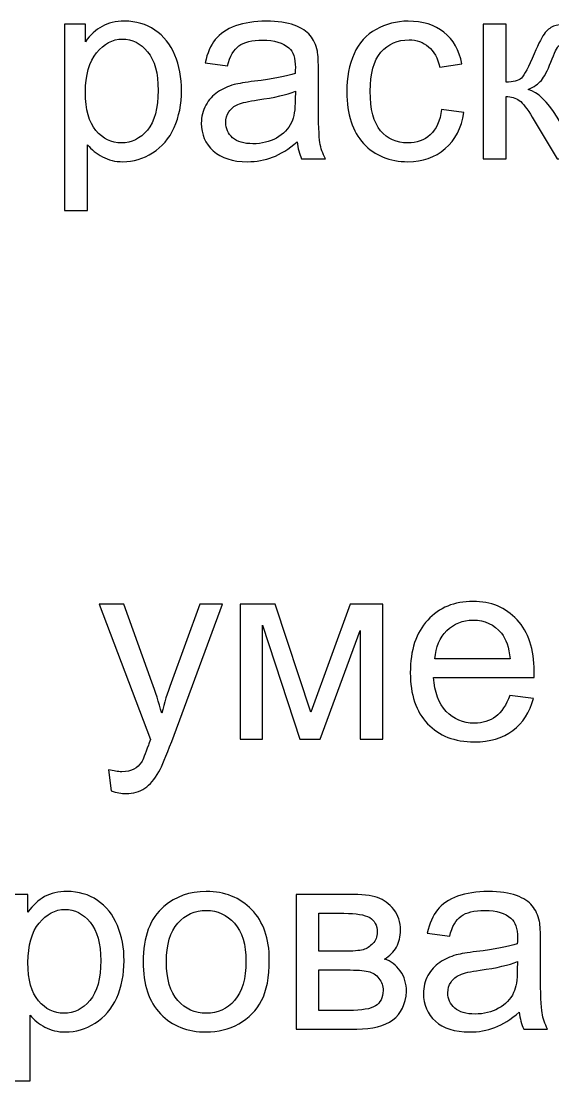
# Model space of a CAD drawing. Header units: centimetres. Extents: x 259 to 610, y 357 to 1252.
# Drawn here: x 307.33 to 314.55, y 1016.79 to 1031.18 of the extents above; entities that cross this region are included whole.
import ezdxf

# ---------------------------------------------------------------- set-up
doc = ezdxf.new("R2010")
doc.units = ezdxf.units.CM
doc.header["$MEASUREMENT"] = 0
doc.layers.add('layer 1', color=7, linetype='Continuous')

msp = doc.modelspace()

# ---------------------------------------------------------------- linework, layer by layer
at = {"layer": 'layer 1', "color": 250}
for points, knots in [([(307.91803, 1028.60912), (307.91803, 1028.60912), (307.91803, 1031.14206), (307.91803, 1031.14206), (307.91803, 1031.14206), (307.91803, 1031.14206), (308.20025, 1031.14206), (308.20025, 1031.14206), (308.20025, 1031.14206), (308.20025, 1031.14206), (308.20025, 1030.90159), (308.20025, 1030.90159), (308.20025, 1030.90159), (308.26669, 1030.99448), (308.34195, 1031.06445), (308.42603, 1031.1109), (308.42603, 1031.1109), (308.50952, 1031.15735), (308.61124, 1031.18087), (308.7306, 1031.18087), (308.7306, 1031.18087), (308.88699, 1031.18087), (309.02458, 1031.14089), (309.14393, 1031.06034), (309.14393, 1031.06034), (309.26329, 1030.98037), (309.35325, 1030.8669), (309.4144, 1030.72108), (309.4144, 1030.72108), (309.47496, 1030.57468), (309.50553, 1030.41475), (309.50553, 1030.24013), (309.50553, 1030.24013), (309.50553, 1030.05375), (309.47202, 1029.88559), (309.40499, 1029.73566), (309.40499, 1029.73566), (309.33796, 1029.58632), (309.24036, 1029.47166), (309.11218, 1029.3917), (309.11218, 1029.3917), (308.9846, 1029.31233), (308.84995, 1029.27234), (308.70884, 1029.27234), (308.70884, 1029.27234), (308.60536, 1029.27234), (308.51246, 1029.2941), (308.43074, 1029.33761), (308.43074, 1029.33761), (308.34842, 1029.38112), (308.28139, 1029.4358), (308.22848, 1029.50224), (308.22848, 1029.50224), (308.22848, 1029.50224), (308.22848, 1028.60912), (308.22848, 1028.60912), (308.22848, 1028.60912), (308.22848, 1028.60912), (307.91803, 1028.60912), (307.91803, 1028.60912)], [0, 0, 0, 0, 0.0625, 0.0625, 0.0625, 0.0625, 0.125, 0.125, 0.125, 0.125, 0.1875, 0.1875, 0.1875, 0.1875, 0.25, 0.25, 0.25, 0.25, 0.3125, 0.3125, 0.3125, 0.3125, 0.375, 0.375, 0.375, 0.375, 0.4375, 0.4375, 0.4375, 0.4375, 0.5, 0.5, 0.5, 0.5, 0.5625, 0.5625, 0.5625, 0.5625, 0.625, 0.625, 0.625, 0.625, 0.6875, 0.6875, 0.6875, 0.6875, 0.75, 0.75, 0.75, 0.75, 0.8125, 0.8125, 0.8125, 0.8125, 0.875, 0.875, 0.875, 0.875, 1, 1, 1, 1]), ([(311.07598, 1029.54046), (310.96074, 1029.44227), (310.84961, 1029.37347), (310.74319, 1029.3329), (310.74319, 1029.3329), (310.63677, 1029.29234), (310.5227, 1029.27234), (310.40041, 1029.27234), (310.40041, 1029.27234), (310.19933, 1029.27234), (310.04469, 1029.32115), (309.93651, 1029.41933), (309.93651, 1029.41933), (309.82832, 1029.51694), (309.77423, 1029.64217), (309.77423, 1029.79445), (309.77423, 1029.79445), (309.77423, 1029.88382), (309.79481, 1029.96555), (309.83538, 1030.03963), (309.83538, 1030.03963), (309.87654, 1030.11372), (309.93004, 1030.17251), (309.99589, 1030.2172), (309.99589, 1030.2172), (310.06233, 1030.26188), (310.13641, 1030.29599), (310.21932, 1030.31892), (310.21932, 1030.31892), (310.28046, 1030.33479), (310.37277, 1030.35008), (310.49566, 1030.36537), (310.49566, 1030.36537), (310.74613, 1030.39476), (310.93134, 1030.43063), (311.04952, 1030.47179), (311.04952, 1030.47179), (311.05069, 1030.51412), (311.05128, 1030.54117), (311.05128, 1030.55234), (311.05128, 1030.55234), (311.05128, 1030.67816), (311.02188, 1030.76694), (310.96309, 1030.81868), (310.96309, 1030.81868), (310.88371, 1030.88865), (310.76553, 1030.92334), (310.60914, 1030.92334), (310.60914, 1030.92334), (310.46273, 1030.92334), (310.35455, 1030.89747), (310.28517, 1030.84632), (310.28517, 1030.84632), (310.2152, 1030.79517), (310.16405, 1030.70462), (310.13053, 1030.57409), (310.13053, 1030.57409), (310.13053, 1030.57409), (309.82715, 1030.61642), (309.82715, 1030.61642), (309.82715, 1030.61642), (309.85478, 1030.74636), (309.90005, 1030.85161), (309.96355, 1030.93157), (309.96355, 1030.93157), (310.02705, 1031.01154), (310.11878, 1031.07268), (310.23872, 1031.11619), (310.23872, 1031.11619), (310.35808, 1031.15911), (310.49742, 1031.18087), (310.655, 1031.18087), (310.655, 1031.18087), (310.81139, 1031.18087), (310.93898, 1031.16264), (311.03717, 1031.1256), (311.03717, 1031.1256), (311.13477, 1031.08856), (311.20709, 1031.0427), (311.25295, 1030.98684), (311.25295, 1030.98684), (311.29881, 1030.93098), (311.33115, 1030.86043), (311.34997, 1030.77517), (311.34997, 1030.77517), (311.35996, 1030.72226), (311.36525, 1030.62701), (311.36525, 1030.49001), (311.36525, 1030.49001), (311.36525, 1030.49001), (311.36525, 1030.07844), (311.36525, 1030.07844), (311.36525, 1030.07844), (311.36525, 1029.79093), (311.37172, 1029.60925), (311.38466, 1029.53222), (311.38466, 1029.53222), (311.397, 1029.4552), (311.42287, 1029.38171), (311.4605, 1029.31115), (311.4605, 1029.31115), (311.4605, 1029.31115), (311.13595, 1029.31115), (311.13595, 1029.31115), (311.13595, 1029.31115), (311.10479, 1029.37641), (311.0848, 1029.45285), (311.07598, 1029.54046)], [0, 0, 0, 0, 0.03571429, 0.03571429, 0.03571429, 0.03571429, 0.07142857, 0.07142857, 0.07142857, 0.07142857, 0.10714286, 0.10714286, 0.10714286, 0.10714286, 0.14285714, 0.14285714, 0.14285714, 0.14285714, 0.17857143, 0.17857143, 0.17857143, 0.17857143, 0.21428571, 0.21428571, 0.21428571, 0.21428571, 0.25, 0.25, 0.25, 0.25, 0.28571429, 0.28571429, 0.28571429, 0.28571429, 0.32142857, 0.32142857, 0.32142857, 0.32142857, 0.35714286, 0.35714286, 0.35714286, 0.35714286, 0.39285714, 0.39285714, 0.39285714, 0.39285714, 0.42857143, 0.42857143, 0.42857143, 0.42857143, 0.46428571, 0.46428571, 0.46428571, 0.46428571, 0.5, 0.5, 0.5, 0.5, 0.53571429, 0.53571429, 0.53571429, 0.53571429, 0.57142857, 0.57142857, 0.57142857, 0.57142857, 0.60714286, 0.60714286, 0.60714286, 0.60714286, 0.64285714, 0.64285714, 0.64285714, 0.64285714, 0.67857143, 0.67857143, 0.67857143, 0.67857143, 0.71428571, 0.71428571, 0.71428571, 0.71428571, 0.75, 0.75, 0.75, 0.75, 0.78571429, 0.78571429, 0.78571429, 0.78571429, 0.82142857, 0.82142857, 0.82142857, 0.82142857, 0.85714286, 0.85714286, 0.85714286, 0.85714286, 0.89285714, 0.89285714, 0.89285714, 0.89285714, 0.92857143, 0.92857143, 0.92857143, 0.92857143, 1, 1, 1, 1]), ([(313.03801, 1029.98143), (313.03801, 1029.98143), (313.3414, 1029.93909), (313.3414, 1029.93909), (313.3414, 1029.93909), (313.30788, 1029.73037), (313.22321, 1029.5675), (313.08622, 1029.44932), (313.08622, 1029.44932), (312.94922, 1029.33114), (312.78048, 1029.27234), (312.58116, 1029.27234), (312.58116, 1029.27234), (312.33128, 1029.27234), (312.13019, 1029.35407), (311.9785, 1029.51752), (311.9785, 1029.51752), (311.82622, 1029.68098), (311.75037, 1029.91499), (311.75037, 1030.21955), (311.75037, 1030.21955), (311.75037, 1030.41711), (311.7833, 1030.58938), (311.84856, 1030.73754), (311.84856, 1030.73754), (311.91382, 1030.88512), (312.01319, 1030.99625), (312.14724, 1031.06974), (312.14724, 1031.06974), (312.28071, 1031.14383), (312.42594, 1031.18087), (312.58351, 1031.18087), (312.58351, 1031.18087), (312.78166, 1031.18087), (312.94452, 1031.13089), (313.07034, 1031.03035), (313.07034, 1031.03035), (313.19676, 1030.92981), (313.2779, 1030.78693), (313.31317, 1030.60231), (313.31317, 1030.60231), (313.31317, 1030.60231), (313.01331, 1030.55645), (313.01331, 1030.55645), (313.01331, 1030.55645), (312.9845, 1030.67934), (312.93394, 1030.77165), (312.86044, 1030.83397), (312.86044, 1030.83397), (312.78754, 1030.89571), (312.69934, 1030.92687), (312.59586, 1030.92687), (312.59586, 1030.92687), (312.43946, 1030.92687), (312.31246, 1030.87101), (312.21427, 1030.7593), (312.21427, 1030.7593), (312.11667, 1030.647), (312.06787, 1030.47061), (312.06787, 1030.22837), (312.06787, 1030.22837), (312.06787, 1029.9826), (312.11491, 1029.80445), (312.20898, 1029.69333), (312.20898, 1029.69333), (312.30364, 1029.5822), (312.42653, 1029.52634), (312.57763, 1029.52634), (312.57763, 1029.52634), (312.69993, 1029.52634), (312.80165, 1029.56339), (312.88278, 1029.63806), (312.88278, 1029.63806), (312.96451, 1029.71214), (313.01625, 1029.82679), (313.03801, 1029.98143)], [0, 0, 0, 0, 0.05, 0.05, 0.05, 0.05, 0.1, 0.1, 0.1, 0.1, 0.15, 0.15, 0.15, 0.15, 0.2, 0.2, 0.2, 0.2, 0.25, 0.25, 0.25, 0.25, 0.3, 0.3, 0.3, 0.3, 0.35, 0.35, 0.35, 0.35, 0.4, 0.4, 0.4, 0.4, 0.45, 0.45, 0.45, 0.45, 0.5, 0.5, 0.5, 0.5, 0.55, 0.55, 0.55, 0.55, 0.6, 0.6, 0.6, 0.6, 0.65, 0.65, 0.65, 0.65, 0.7, 0.7, 0.7, 0.7, 0.75, 0.75, 0.75, 0.75, 0.8, 0.8, 0.8, 0.8, 0.85, 0.85, 0.85, 0.85, 0.9, 0.9, 0.9, 0.9, 1, 1, 1, 1]), ([(313.60245, 1031.14206), (313.60245, 1031.14206), (313.91289, 1031.14206), (313.91289, 1031.14206), (313.91289, 1031.14206), (313.91289, 1031.14206), (313.91289, 1030.35184), (313.91289, 1030.35184), (313.91289, 1030.35184), (314.01167, 1030.35184), (314.08105, 1030.37066), (314.12103, 1030.40887), (314.12103, 1030.40887), (314.16042, 1030.4465), (314.21863, 1030.55645), (314.29624, 1030.73931), (314.29624, 1030.73931), (314.35739, 1030.88395), (314.40678, 1030.9792), (314.44441, 1031.02506), (314.44441, 1031.02506), (314.48262, 1031.07092), (314.52613, 1031.10208), (314.57552, 1031.11796), (314.57552, 1031.11796), (314.6255, 1031.13383), (314.70487, 1031.14206), (314.81365, 1031.14206), (314.81365, 1031.14206), (314.81365, 1031.14206), (314.87597, 1031.14206), (314.87597, 1031.14206), (314.87597, 1031.14206), (314.87597, 1031.14206), (314.87597, 1030.8863), (314.87597, 1030.8863), (314.87597, 1030.8863), (314.87597, 1030.8863), (314.78954, 1030.88806), (314.78954, 1030.88806), (314.78954, 1030.88806), (314.70781, 1030.88806), (314.65548, 1030.87572), (314.63255, 1030.85161), (314.63255, 1030.85161), (314.60845, 1030.82633), (314.57141, 1030.75107), (314.52202, 1030.62583), (314.52202, 1030.62583), (314.47498, 1030.50589), (314.43206, 1030.42299), (314.39267, 1030.37712), (314.39267, 1030.37712), (314.35386, 1030.33126), (314.2933, 1030.28952), (314.21157, 1030.2513), (314.21157, 1030.2513), (314.34504, 1030.21544), (314.47674, 1030.09138), (314.6061, 1029.87853), (314.6061, 1029.87853), (314.6061, 1029.87853), (314.94653, 1029.31115), (314.94653, 1029.31115), (314.94653, 1029.31115), (314.94653, 1029.31115), (314.60551, 1029.31115), (314.60551, 1029.31115), (314.60551, 1029.31115), (314.60551, 1029.31115), (314.26978, 1029.87677), (314.26978, 1029.87677), (314.26978, 1029.87677), (314.20217, 1029.99142), (314.14337, 1030.06668), (314.09339, 1030.10313), (314.09339, 1030.10313), (314.04283, 1030.13959), (313.98286, 1030.15781), (313.91289, 1030.15781), (313.91289, 1030.15781), (313.91289, 1030.15781), (313.91289, 1029.31115), (313.91289, 1029.31115), (313.91289, 1029.31115), (313.91289, 1029.31115), (313.60245, 1029.31115), (313.60245, 1029.31115), (313.60245, 1029.31115), (313.60245, 1029.31115), (313.60245, 1031.14206), (313.60245, 1031.14206)], [0, 0, 0, 0, 0.04166667, 0.04166667, 0.04166667, 0.04166667, 0.08333333, 0.08333333, 0.08333333, 0.08333333, 0.125, 0.125, 0.125, 0.125, 0.16666667, 0.16666667, 0.16666667, 0.16666667, 0.20833333, 0.20833333, 0.20833333, 0.20833333, 0.25, 0.25, 0.25, 0.25, 0.29166667, 0.29166667, 0.29166667, 0.29166667, 0.33333333, 0.33333333, 0.33333333, 0.33333333, 0.375, 0.375, 0.375, 0.375, 0.41666667, 0.41666667, 0.41666667, 0.41666667, 0.45833333, 0.45833333, 0.45833333, 0.45833333, 0.5, 0.5, 0.5, 0.5, 0.54166667, 0.54166667, 0.54166667, 0.54166667, 0.58333333, 0.58333333, 0.58333333, 0.58333333, 0.625, 0.625, 0.625, 0.625, 0.66666667, 0.66666667, 0.66666667, 0.66666667, 0.70833333, 0.70833333, 0.70833333, 0.70833333, 0.75, 0.75, 0.75, 0.75, 0.79166667, 0.79166667, 0.79166667, 0.79166667, 0.83333333, 0.83333333, 0.83333333, 0.83333333, 0.875, 0.875, 0.875, 0.875, 0.91666667, 0.91666667, 0.91666667, 0.91666667, 1, 1, 1, 1]), ([(308.20025, 1030.21544), (308.20025, 1029.98084), (308.24788, 1029.80739), (308.34254, 1029.69509), (308.34254, 1029.69509), (308.43779, 1029.58279), (308.55303, 1029.52634), (308.68826, 1029.52634), (308.68826, 1029.52634), (308.82585, 1029.52634), (308.94344, 1029.58455), (309.04104, 1029.70097), (309.04104, 1029.70097), (309.13923, 1029.81738), (309.18803, 1029.9973), (309.18803, 1030.24131), (309.18803, 1030.24131), (309.18803, 1030.47414), (309.14041, 1030.64817), (309.04457, 1030.764), (309.04457, 1030.764), (308.94873, 1030.87983), (308.83467, 1030.93745), (308.70179, 1030.93745), (308.70179, 1030.93745), (308.57008, 1030.93745), (308.45367, 1030.87572), (308.35254, 1030.75283), (308.35254, 1030.75283), (308.25082, 1030.62936), (308.20025, 1030.45062), (308.20025, 1030.21544)], [0, 0, 0, 0, 0.11111111, 0.11111111, 0.11111111, 0.11111111, 0.22222222, 0.22222222, 0.22222222, 0.22222222, 0.33333333, 0.33333333, 0.33333333, 0.33333333, 0.44444444, 0.44444444, 0.44444444, 0.44444444, 0.55555556, 0.55555556, 0.55555556, 0.55555556, 0.66666667, 0.66666667, 0.66666667, 0.66666667, 0.77777778, 0.77777778, 0.77777778, 0.77777778, 1, 1, 1, 1]), ([(311.05128, 1030.22837), (310.93839, 1030.18251), (310.76906, 1030.1437), (310.54328, 1030.11195), (310.54328, 1030.11195), (310.41511, 1030.09373), (310.32456, 1030.07315), (310.27165, 1030.05022), (310.27165, 1030.05022), (310.21873, 1030.02729), (310.17816, 1029.99377), (310.14935, 1029.95026), (310.14935, 1029.95026), (310.12054, 1029.90617), (310.10584, 1029.85737), (310.10584, 1029.80327), (310.10584, 1029.80327), (310.10584, 1029.72155), (310.137, 1029.65276), (310.19991, 1029.59808), (310.19991, 1029.59808), (310.26283, 1029.54339), (310.35455, 1029.51576), (310.47508, 1029.51576), (310.47508, 1029.51576), (310.59444, 1029.51576), (310.70086, 1029.54163), (310.79434, 1029.59396), (310.79434, 1029.59396), (310.88724, 1029.6457), (310.95603, 1029.71684), (310.99954, 1029.8068), (310.99954, 1029.8068), (311.03306, 1029.87677), (311.04952, 1029.97966), (311.04952, 1030.11548), (311.04952, 1030.11548), (311.04952, 1030.11548), (311.05128, 1030.22837), (311.05128, 1030.22837)], [0, 0, 0, 0, 0.09090909, 0.09090909, 0.09090909, 0.09090909, 0.18181818, 0.18181818, 0.18181818, 0.18181818, 0.27272727, 0.27272727, 0.27272727, 0.27272727, 0.36363636, 0.36363636, 0.36363636, 0.36363636, 0.45454545, 0.45454545, 0.45454545, 0.45454545, 0.54545455, 0.54545455, 0.54545455, 0.54545455, 0.63636364, 0.63636364, 0.63636364, 0.63636364, 0.72727273, 0.72727273, 0.72727273, 0.72727273, 0.81818182, 0.81818182, 0.81818182, 0.81818182, 1, 1, 1, 1]), ([(308.55067, 1020.72514), (308.55067, 1020.72514), (308.51539, 1021.01207), (308.51539, 1021.01207), (308.51539, 1021.01207), (308.5836, 1020.99384), (308.64239, 1020.98443), (308.69296, 1020.98443), (308.69296, 1020.98443), (308.76234, 1020.98443), (308.81761, 1020.99619), (308.85876, 1021.01912), (308.85876, 1021.01912), (308.90051, 1021.04205), (308.93461, 1021.07439), (308.96107, 1021.11555), (308.96107, 1021.11555), (308.98047, 1021.14671), (309.01222, 1021.22373), (309.05573, 1021.3472), (309.05573, 1021.3472), (309.06161, 1021.36425), (309.07043, 1021.38954), (309.08337, 1021.42305), (309.08337, 1021.42305), (309.08337, 1021.42305), (308.38839, 1023.25984), (308.38839, 1023.25984), (308.38839, 1023.25984), (308.38839, 1023.25984), (308.72, 1023.25984), (308.72, 1023.25984), (308.72, 1023.25984), (308.72, 1023.25984), (309.10218, 1022.20269), (309.10218, 1022.20269), (309.10218, 1022.20269), (309.15216, 1022.06922), (309.19625, 1021.92811), (309.23565, 1021.77994), (309.23565, 1021.77994), (309.27151, 1021.91929), (309.31385, 1022.05687), (309.36323, 1022.1921), (309.36323, 1022.1921), (309.36323, 1022.1921), (309.75364, 1023.25984), (309.75364, 1023.25984), (309.75364, 1023.25984), (309.75364, 1023.25984), (310.0635, 1023.25984), (310.0635, 1023.25984), (310.0635, 1023.25984), (310.0635, 1023.25984), (309.37147, 1021.39718), (309.37147, 1021.39718), (309.37147, 1021.39718), (309.2968, 1021.19669), (309.23859, 1021.0591), (309.19684, 1020.98326), (309.19684, 1020.98326), (309.14157, 1020.88154), (309.07807, 1020.80687), (309.00693, 1020.75924), (309.00693, 1020.75924), (308.9352, 1020.71162), (308.84994, 1020.6881), (308.75117, 1020.6881), (308.75117, 1020.6881), (308.69119, 1020.6881), (308.62417, 1020.70045), (308.55067, 1020.72514)], [0, 0, 0, 0, 0.05263158, 0.05263158, 0.05263158, 0.05263158, 0.10526316, 0.10526316, 0.10526316, 0.10526316, 0.15789474, 0.15789474, 0.15789474, 0.15789474, 0.21052632, 0.21052632, 0.21052632, 0.21052632, 0.26315789, 0.26315789, 0.26315789, 0.26315789, 0.31578947, 0.31578947, 0.31578947, 0.31578947, 0.36842105, 0.36842105, 0.36842105, 0.36842105, 0.42105263, 0.42105263, 0.42105263, 0.42105263, 0.47368421, 0.47368421, 0.47368421, 0.47368421, 0.52631579, 0.52631579, 0.52631579, 0.52631579, 0.57894737, 0.57894737, 0.57894737, 0.57894737, 0.63157895, 0.63157895, 0.63157895, 0.63157895, 0.68421053, 0.68421053, 0.68421053, 0.68421053, 0.73684211, 0.73684211, 0.73684211, 0.73684211, 0.78947368, 0.78947368, 0.78947368, 0.78947368, 0.84210526, 0.84210526, 0.84210526, 0.84210526, 0.89473684, 0.89473684, 0.89473684, 0.89473684, 1, 1, 1, 1]), ([(310.29986, 1023.25984), (310.29986, 1023.25984), (310.77728, 1023.25984), (310.77728, 1023.25984), (310.77728, 1023.25984), (310.77728, 1023.25984), (311.26117, 1021.79464), (311.26117, 1021.79464), (311.26117, 1021.79464), (311.26117, 1021.79464), (311.79681, 1023.25984), (311.79681, 1023.25984), (311.79681, 1023.25984), (311.79681, 1023.25984), (312.24013, 1023.25984), (312.24013, 1023.25984), (312.24013, 1023.25984), (312.24013, 1023.25984), (312.24013, 1021.42893), (312.24013, 1021.42893), (312.24013, 1021.42893), (312.24013, 1021.42893), (311.92969, 1021.42893), (311.92969, 1021.42893), (311.92969, 1021.42893), (311.92969, 1021.42893), (311.92969, 1022.90295), (311.92969, 1022.90295), (311.92969, 1022.90295), (311.92969, 1022.90295), (311.39053, 1021.42893), (311.39053, 1021.42893), (311.39053, 1021.42893), (311.39053, 1021.42893), (311.11301, 1021.42893), (311.11301, 1021.42893), (311.11301, 1021.42893), (311.11301, 1021.42893), (310.60324, 1022.97351), (310.60324, 1022.97351), (310.60324, 1022.97351), (310.60324, 1022.97351), (310.60324, 1021.42893), (310.60324, 1021.42893), (310.60324, 1021.42893), (310.60324, 1021.42893), (310.29986, 1021.42893), (310.29986, 1021.42893), (310.29986, 1021.42893), (310.29986, 1021.42893), (310.29986, 1023.25984), (310.29986, 1023.25984)], [0, 0, 0, 0, 0.07142857, 0.07142857, 0.07142857, 0.07142857, 0.14285714, 0.14285714, 0.14285714, 0.14285714, 0.21428571, 0.21428571, 0.21428571, 0.21428571, 0.28571429, 0.28571429, 0.28571429, 0.28571429, 0.35714286, 0.35714286, 0.35714286, 0.35714286, 0.42857143, 0.42857143, 0.42857143, 0.42857143, 0.5, 0.5, 0.5, 0.5, 0.57142857, 0.57142857, 0.57142857, 0.57142857, 0.64285714, 0.64285714, 0.64285714, 0.64285714, 0.71428571, 0.71428571, 0.71428571, 0.71428571, 0.78571429, 0.78571429, 0.78571429, 0.78571429, 0.85714286, 0.85714286, 0.85714286, 0.85714286, 1, 1, 1, 1]), ([(313.96344, 1022.0216), (313.96344, 1022.0216), (314.28447, 1021.97926), (314.28447, 1021.97926), (314.28447, 1021.97926), (314.23449, 1021.79288), (314.14101, 1021.64765), (314.0046, 1021.54476), (314.0046, 1021.54476), (313.86819, 1021.44187), (313.69416, 1021.39012), (313.4819, 1021.39012), (313.4819, 1021.39012), (313.21497, 1021.39012), (313.0033, 1021.47244), (312.8469, 1021.63707), (312.8469, 1021.63707), (312.69051, 1021.80111), (312.61231, 1022.03218), (312.61231, 1022.3291), (312.61231, 1022.3291), (312.61231, 1022.63602), (312.69109, 1022.87473), (312.84926, 1023.04406), (312.84926, 1023.04406), (313.00742, 1023.21398), (313.21262, 1023.29865), (313.46485, 1023.29865), (313.46485, 1023.29865), (313.70886, 1023.29865), (313.90817, 1023.21575), (314.06281, 1023.04935), (314.06281, 1023.04935), (314.21744, 1022.88296), (314.29505, 1022.64895), (314.29505, 1022.34733), (314.29505, 1022.34733), (314.29505, 1022.3291), (314.29447, 1022.30147), (314.29329, 1022.26501), (314.29329, 1022.26501), (314.29329, 1022.26501), (312.92981, 1022.26501), (312.92981, 1022.26501), (312.92981, 1022.26501), (312.94157, 1022.06452), (312.99801, 1021.91047), (313.10032, 1021.80405), (313.10032, 1021.80405), (313.20203, 1021.69763), (313.32962, 1021.64412), (313.4819, 1021.64412), (313.4819, 1021.64412), (313.59538, 1021.64412), (313.69239, 1021.67411), (313.77236, 1021.73408), (313.77236, 1021.73408), (313.85291, 1021.79405), (313.91641, 1021.88989), (313.96344, 1022.0216)], [0, 0, 0, 0, 0.0625, 0.0625, 0.0625, 0.0625, 0.125, 0.125, 0.125, 0.125, 0.1875, 0.1875, 0.1875, 0.1875, 0.25, 0.25, 0.25, 0.25, 0.3125, 0.3125, 0.3125, 0.3125, 0.375, 0.375, 0.375, 0.375, 0.4375, 0.4375, 0.4375, 0.4375, 0.5, 0.5, 0.5, 0.5, 0.5625, 0.5625, 0.5625, 0.5625, 0.625, 0.625, 0.625, 0.625, 0.6875, 0.6875, 0.6875, 0.6875, 0.75, 0.75, 0.75, 0.75, 0.8125, 0.8125, 0.8125, 0.8125, 0.875, 0.875, 0.875, 0.875, 1, 1, 1, 1]), ([(312.94745, 1022.51901), (312.94745, 1022.51901), (313.96697, 1022.51901), (313.96697, 1022.51901), (313.96697, 1022.51901), (313.95345, 1022.67306), (313.91405, 1022.7883), (313.84997, 1022.86532), (313.84997, 1022.86532), (313.75178, 1022.98468), (313.6236, 1023.04465), (313.46662, 1023.04465), (313.46662, 1023.04465), (313.32433, 1023.04465), (313.20497, 1022.99702), (313.10796, 1022.90177), (313.10796, 1022.90177), (313.01153, 1022.80652), (312.95803, 1022.67894), (312.94745, 1022.51901)], [0, 0, 0, 0, 0.16666667, 0.16666667, 0.16666667, 0.16666667, 0.33333333, 0.33333333, 0.33333333, 0.33333333, 0.5, 0.5, 0.5, 0.5, 0.66666667, 0.66666667, 0.66666667, 0.66666667, 1, 1, 1, 1]), ([(307.13778, 1016.78579), (307.13778, 1016.78579), (307.13778, 1019.31873), (307.13778, 1019.31873), (307.13778, 1019.31873), (307.13778, 1019.31873), (307.42, 1019.31873), (307.42, 1019.31873), (307.42, 1019.31873), (307.42, 1019.31873), (307.42, 1019.07826), (307.42, 1019.07826), (307.42, 1019.07826), (307.48644, 1019.17115), (307.5617, 1019.24112), (307.64578, 1019.28757), (307.64578, 1019.28757), (307.72927, 1019.33402), (307.83099, 1019.35754), (307.95035, 1019.35754), (307.95035, 1019.35754), (308.10674, 1019.35754), (308.24433, 1019.31756), (308.36368, 1019.23701), (308.36368, 1019.23701), (308.48304, 1019.15704), (308.573, 1019.04357), (308.63415, 1018.89775), (308.63415, 1018.89775), (308.69471, 1018.75135), (308.72528, 1018.59142), (308.72528, 1018.4168), (308.72528, 1018.4168), (308.72528, 1018.23042), (308.69177, 1018.06226), (308.62474, 1017.91233), (308.62474, 1017.91233), (308.55771, 1017.76299), (308.46011, 1017.64833), (308.33193, 1017.56837), (308.33193, 1017.56837), (308.20435, 1017.489), (308.0697, 1017.44901), (307.92859, 1017.44901), (307.92859, 1017.44901), (307.82511, 1017.44901), (307.73221, 1017.47077), (307.65049, 1017.51428), (307.65049, 1017.51428), (307.56817, 1017.55779), (307.50114, 1017.61247), (307.44823, 1017.67891), (307.44823, 1017.67891), (307.44823, 1017.67891), (307.44823, 1016.78579), (307.44823, 1016.78579), (307.44823, 1016.78579), (307.44823, 1016.78579), (307.13778, 1016.78579), (307.13778, 1016.78579)], [0, 0, 0, 0, 0.0625, 0.0625, 0.0625, 0.0625, 0.125, 0.125, 0.125, 0.125, 0.1875, 0.1875, 0.1875, 0.1875, 0.25, 0.25, 0.25, 0.25, 0.3125, 0.3125, 0.3125, 0.3125, 0.375, 0.375, 0.375, 0.375, 0.4375, 0.4375, 0.4375, 0.4375, 0.5, 0.5, 0.5, 0.5, 0.5625, 0.5625, 0.5625, 0.5625, 0.625, 0.625, 0.625, 0.625, 0.6875, 0.6875, 0.6875, 0.6875, 0.75, 0.75, 0.75, 0.75, 0.8125, 0.8125, 0.8125, 0.8125, 0.875, 0.875, 0.875, 0.875, 1, 1, 1, 1]), ([(308.9834, 1018.40328), (308.9834, 1018.74135), (309.07747, 1018.99183), (309.26621, 1019.15469), (309.26621, 1019.15469), (309.42319, 1019.28992), (309.61546, 1019.35754), (309.84182, 1019.35754), (309.84182, 1019.35754), (310.09288, 1019.35754), (310.29867, 1019.27522), (310.45859, 1019.11059), (310.45859, 1019.11059), (310.61793, 1018.94655), (310.69789, 1018.71901), (310.69789, 1018.42915), (310.69789, 1018.42915), (310.69789, 1018.19396), (310.66261, 1018.00934), (310.59206, 1017.8747), (310.59206, 1017.8747), (310.5215, 1017.74006), (310.41861, 1017.6354), (310.28338, 1017.56073), (310.28338, 1017.56073), (310.14874, 1017.48606), (310.00116, 1017.44901), (309.84182, 1017.44901), (309.84182, 1017.44901), (309.58547, 1017.44901), (309.37851, 1017.53074), (309.22034, 1017.69478), (309.22034, 1017.69478), (309.06218, 1017.85882), (308.9834, 1018.09518), (308.9834, 1018.40328)], [0, 0, 0, 0, 0.1, 0.1, 0.1, 0.1, 0.2, 0.2, 0.2, 0.2, 0.3, 0.3, 0.3, 0.3, 0.4, 0.4, 0.4, 0.4, 0.5, 0.5, 0.5, 0.5, 0.6, 0.6, 0.6, 0.6, 0.7, 0.7, 0.7, 0.7, 0.8, 0.8, 0.8, 0.8, 1, 1, 1, 1]), ([(311.06184, 1019.31873), (311.06184, 1019.31873), (311.77622, 1019.31873), (311.77622, 1019.31873), (311.77622, 1019.31873), (311.95143, 1019.31873), (312.08196, 1019.30403), (312.1678, 1019.27464), (312.1678, 1019.27464), (312.25305, 1019.24524), (312.32655, 1019.19173), (312.3877, 1019.11353), (312.3877, 1019.11353), (312.44943, 1019.03475), (312.48001, 1018.94126), (312.48001, 1018.8319), (312.48001, 1018.8319), (312.48001, 1018.74429), (312.46178, 1018.66786), (312.42591, 1018.60318), (312.42591, 1018.60318), (312.38946, 1018.53792), (312.33537, 1018.48324), (312.26246, 1018.43973), (312.26246, 1018.43973), (312.3483, 1018.41092), (312.41945, 1018.35742), (312.47648, 1018.27863), (312.47648, 1018.27863), (312.53292, 1018.20043), (312.56115, 1018.10694), (312.56115, 1017.99935), (312.56115, 1017.99935), (312.54997, 1017.8259), (312.48765, 1017.69713), (312.37535, 1017.61364), (312.37535, 1017.61364), (312.26305, 1017.52957), (312.0996, 1017.48782), (311.88558, 1017.48782), (311.88558, 1017.48782), (311.88558, 1017.48782), (311.06184, 1017.48782), (311.06184, 1017.48782), (311.06184, 1017.48782), (311.06184, 1017.48782), (311.06184, 1019.31873), (311.06184, 1019.31873)], [0, 0, 0, 0, 0.07692308, 0.07692308, 0.07692308, 0.07692308, 0.15384615, 0.15384615, 0.15384615, 0.15384615, 0.23076923, 0.23076923, 0.23076923, 0.23076923, 0.30769231, 0.30769231, 0.30769231, 0.30769231, 0.38461538, 0.38461538, 0.38461538, 0.38461538, 0.46153846, 0.46153846, 0.46153846, 0.46153846, 0.53846154, 0.53846154, 0.53846154, 0.53846154, 0.61538462, 0.61538462, 0.61538462, 0.61538462, 0.69230769, 0.69230769, 0.69230769, 0.69230769, 0.76923077, 0.76923077, 0.76923077, 0.76923077, 0.84615385, 0.84615385, 0.84615385, 0.84615385, 1, 1, 1, 1]), ([(314.09279, 1017.71713), (313.97755, 1017.61894), (313.86642, 1017.55014), (313.76, 1017.50957), (313.76, 1017.50957), (313.65358, 1017.46901), (313.53951, 1017.44901), (313.41722, 1017.44901), (313.41722, 1017.44901), (313.21614, 1017.44901), (313.0615, 1017.49782), (312.95332, 1017.596), (312.95332, 1017.596), (312.84513, 1017.69361), (312.79104, 1017.81884), (312.79104, 1017.97112), (312.79104, 1017.97112), (312.79104, 1018.06049), (312.81162, 1018.14222), (312.85219, 1018.2163), (312.85219, 1018.2163), (312.89335, 1018.29039), (312.94685, 1018.34918), (313.0127, 1018.39387), (313.0127, 1018.39387), (313.07914, 1018.43855), (313.15322, 1018.47266), (313.23613, 1018.49559), (313.23613, 1018.49559), (313.29727, 1018.51146), (313.38958, 1018.52675), (313.51247, 1018.54204), (313.51247, 1018.54204), (313.76294, 1018.57143), (313.94815, 1018.6073), (314.06633, 1018.64846), (314.06633, 1018.64846), (314.0675, 1018.69079), (314.06809, 1018.71784), (314.06809, 1018.72901), (314.06809, 1018.72901), (314.06809, 1018.85483), (314.03869, 1018.94361), (313.9799, 1018.99535), (313.9799, 1018.99535), (313.90052, 1019.06532), (313.78234, 1019.10001), (313.62595, 1019.10001), (313.62595, 1019.10001), (313.47954, 1019.10001), (313.37136, 1019.07414), (313.30198, 1019.02299), (313.30198, 1019.02299), (313.23201, 1018.97184), (313.18086, 1018.88129), (313.14734, 1018.75076), (313.14734, 1018.75076), (313.14734, 1018.75076), (312.84396, 1018.79309), (312.84396, 1018.79309), (312.84396, 1018.79309), (312.87159, 1018.92303), (312.91686, 1019.02828), (312.98036, 1019.10824), (312.98036, 1019.10824), (313.04386, 1019.18821), (313.13559, 1019.24935), (313.25553, 1019.29286), (313.25553, 1019.29286), (313.37489, 1019.33578), (313.51423, 1019.35754), (313.67181, 1019.35754), (313.67181, 1019.35754), (313.8282, 1019.35754), (313.95579, 1019.33931), (314.05398, 1019.30227), (314.05398, 1019.30227), (314.15158, 1019.26523), (314.2239, 1019.21937), (314.26976, 1019.16351), (314.26976, 1019.16351), (314.31562, 1019.10765), (314.34796, 1019.0371), (314.36678, 1018.95184), (314.36678, 1018.95184), (314.37677, 1018.89893), (314.38206, 1018.80368), (314.38206, 1018.66668), (314.38206, 1018.66668), (314.38206, 1018.66668), (314.38206, 1018.25511), (314.38206, 1018.25511), (314.38206, 1018.25511), (314.38206, 1017.9676), (314.38853, 1017.78592), (314.40147, 1017.70889), (314.40147, 1017.70889), (314.41381, 1017.63187), (314.43968, 1017.55838), (314.47731, 1017.48782), (314.47731, 1017.48782), (314.47731, 1017.48782), (314.15276, 1017.48782), (314.15276, 1017.48782), (314.15276, 1017.48782), (314.1216, 1017.55308), (314.10161, 1017.62952), (314.09279, 1017.71713)], [0, 0, 0, 0, 0.03571429, 0.03571429, 0.03571429, 0.03571429, 0.07142857, 0.07142857, 0.07142857, 0.07142857, 0.10714286, 0.10714286, 0.10714286, 0.10714286, 0.14285714, 0.14285714, 0.14285714, 0.14285714, 0.17857143, 0.17857143, 0.17857143, 0.17857143, 0.21428571, 0.21428571, 0.21428571, 0.21428571, 0.25, 0.25, 0.25, 0.25, 0.28571429, 0.28571429, 0.28571429, 0.28571429, 0.32142857, 0.32142857, 0.32142857, 0.32142857, 0.35714286, 0.35714286, 0.35714286, 0.35714286, 0.39285714, 0.39285714, 0.39285714, 0.39285714, 0.42857143, 0.42857143, 0.42857143, 0.42857143, 0.46428571, 0.46428571, 0.46428571, 0.46428571, 0.5, 0.5, 0.5, 0.5, 0.53571429, 0.53571429, 0.53571429, 0.53571429, 0.57142857, 0.57142857, 0.57142857, 0.57142857, 0.60714286, 0.60714286, 0.60714286, 0.60714286, 0.64285714, 0.64285714, 0.64285714, 0.64285714, 0.67857143, 0.67857143, 0.67857143, 0.67857143, 0.71428571, 0.71428571, 0.71428571, 0.71428571, 0.75, 0.75, 0.75, 0.75, 0.78571429, 0.78571429, 0.78571429, 0.78571429, 0.82142857, 0.82142857, 0.82142857, 0.82142857, 0.85714286, 0.85714286, 0.85714286, 0.85714286, 0.89285714, 0.89285714, 0.89285714, 0.89285714, 0.92857143, 0.92857143, 0.92857143, 0.92857143, 1, 1, 1, 1]), ([(307.42, 1018.39211), (307.42, 1018.15751), (307.46763, 1017.98406), (307.56229, 1017.87176), (307.56229, 1017.87176), (307.65754, 1017.75946), (307.77278, 1017.70301), (307.90801, 1017.70301), (307.90801, 1017.70301), (308.0456, 1017.70301), (308.16319, 1017.76122), (308.26079, 1017.87764), (308.26079, 1017.87764), (308.35898, 1017.99405), (308.40778, 1018.17397), (308.40778, 1018.41798), (308.40778, 1018.41798), (308.40778, 1018.65081), (308.36016, 1018.82484), (308.26432, 1018.94067), (308.26432, 1018.94067), (308.16848, 1019.0565), (308.05442, 1019.11412), (307.92154, 1019.11412), (307.92154, 1019.11412), (307.78983, 1019.11412), (307.67342, 1019.05239), (307.57229, 1018.9295), (307.57229, 1018.9295), (307.47057, 1018.80603), (307.42, 1018.62729), (307.42, 1018.39211)], [0, 0, 0, 0, 0.11111111, 0.11111111, 0.11111111, 0.11111111, 0.22222222, 0.22222222, 0.22222222, 0.22222222, 0.33333333, 0.33333333, 0.33333333, 0.33333333, 0.44444444, 0.44444444, 0.44444444, 0.44444444, 0.55555556, 0.55555556, 0.55555556, 0.55555556, 0.66666667, 0.66666667, 0.66666667, 0.66666667, 0.77777778, 0.77777778, 0.77777778, 0.77777778, 1, 1, 1, 1]), ([(309.3009, 1018.40269), (309.3009, 1018.16868), (309.35205, 1017.99347), (309.45435, 1017.87764), (309.45435, 1017.87764), (309.55725, 1017.76122), (309.68601, 1017.70301), (309.84182, 1017.70301), (309.84182, 1017.70301), (309.99587, 1017.70301), (310.12404, 1017.76122), (310.22694, 1017.87823), (310.22694, 1017.87823), (310.32924, 1017.99523), (310.38039, 1018.17338), (310.38039, 1018.41268), (310.38039, 1018.41268), (310.38039, 1018.63846), (310.32865, 1018.80956), (310.22576, 1018.92539), (310.22576, 1018.92539), (310.12287, 1019.0418), (309.99469, 1019.10001), (309.84182, 1019.10001), (309.84182, 1019.10001), (309.68601, 1019.10001), (309.55725, 1019.04239), (309.45435, 1018.92656), (309.45435, 1018.92656), (309.35205, 1018.81073), (309.3009, 1018.63611), (309.3009, 1018.40269)], [0, 0, 0, 0, 0.11111111, 0.11111111, 0.11111111, 0.11111111, 0.22222222, 0.22222222, 0.22222222, 0.22222222, 0.33333333, 0.33333333, 0.33333333, 0.33333333, 0.44444444, 0.44444444, 0.44444444, 0.44444444, 0.55555556, 0.55555556, 0.55555556, 0.55555556, 0.66666667, 0.66666667, 0.66666667, 0.66666667, 0.77777778, 0.77777778, 0.77777778, 0.77777778, 1, 1, 1, 1]), ([(311.37229, 1018.54615), (311.37229, 1018.54615), (311.70155, 1018.54615), (311.70155, 1018.54615), (311.70155, 1018.54615), (311.83266, 1018.54615), (311.92321, 1018.55321), (311.97201, 1018.56673), (311.97201, 1018.56673), (312.0214, 1018.58084), (312.06549, 1018.60847), (312.1043, 1018.65081), (312.1043, 1018.65081), (312.1431, 1018.69255), (312.16251, 1018.74312), (312.16251, 1018.80191), (312.16251, 1018.80191), (312.16251, 1018.89893), (312.12841, 1018.96596), (312.06079, 1019.00417), (312.06079, 1019.00417), (311.99259, 1019.04239), (311.87617, 1019.06121), (311.71154, 1019.06121), (311.71154, 1019.06121), (311.71154, 1019.06121), (311.37229, 1019.06121), (311.37229, 1019.06121), (311.37229, 1019.06121), (311.37229, 1019.06121), (311.37229, 1018.54615), (311.37229, 1018.54615)], [0, 0, 0, 0, 0.11111111, 0.11111111, 0.11111111, 0.11111111, 0.22222222, 0.22222222, 0.22222222, 0.22222222, 0.33333333, 0.33333333, 0.33333333, 0.33333333, 0.44444444, 0.44444444, 0.44444444, 0.44444444, 0.55555556, 0.55555556, 0.55555556, 0.55555556, 0.66666667, 0.66666667, 0.66666667, 0.66666667, 0.77777778, 0.77777778, 0.77777778, 0.77777778, 1, 1, 1, 1]), ([(314.06809, 1018.40504), (313.9552, 1018.35918), (313.78587, 1018.32037), (313.56009, 1018.28862), (313.56009, 1018.28862), (313.43192, 1018.2704), (313.34137, 1018.24982), (313.28846, 1018.22689), (313.28846, 1018.22689), (313.23554, 1018.20396), (313.19497, 1018.17044), (313.16616, 1018.12693), (313.16616, 1018.12693), (313.13735, 1018.08284), (313.12265, 1018.03404), (313.12265, 1017.97994), (313.12265, 1017.97994), (313.12265, 1017.89822), (313.15381, 1017.82943), (313.21672, 1017.77475), (313.21672, 1017.77475), (313.27964, 1017.72006), (313.37136, 1017.69243), (313.49189, 1017.69243), (313.49189, 1017.69243), (313.61125, 1017.69243), (313.71767, 1017.7183), (313.81115, 1017.77063), (313.81115, 1017.77063), (313.90405, 1017.82237), (313.97284, 1017.89351), (314.01635, 1017.98347), (314.01635, 1017.98347), (314.04987, 1018.05344), (314.06633, 1018.15633), (314.06633, 1018.29215), (314.06633, 1018.29215), (314.06633, 1018.29215), (314.06809, 1018.40504), (314.06809, 1018.40504)], [0, 0, 0, 0, 0.09090909, 0.09090909, 0.09090909, 0.09090909, 0.18181818, 0.18181818, 0.18181818, 0.18181818, 0.27272727, 0.27272727, 0.27272727, 0.27272727, 0.36363636, 0.36363636, 0.36363636, 0.36363636, 0.45454545, 0.45454545, 0.45454545, 0.45454545, 0.54545455, 0.54545455, 0.54545455, 0.54545455, 0.63636364, 0.63636364, 0.63636364, 0.63636364, 0.72727273, 0.72727273, 0.72727273, 0.72727273, 0.81818182, 0.81818182, 0.81818182, 0.81818182, 1, 1, 1, 1]), ([(311.37229, 1017.74182), (311.37229, 1017.74182), (311.77974, 1017.74182), (311.77974, 1017.74182), (311.77974, 1017.74182), (311.95496, 1017.74182), (312.07549, 1017.7624), (312.14075, 1017.80297), (312.14075, 1017.80297), (312.20602, 1017.84412), (312.24012, 1017.91409), (312.24365, 1018.01463), (312.24365, 1018.01463), (312.24365, 1018.07284), (312.22483, 1018.12752), (312.1872, 1018.1775), (312.1872, 1018.1775), (312.14898, 1018.22748), (312.0996, 1018.25923), (312.03904, 1018.27216), (312.03904, 1018.27216), (311.97848, 1018.28568), (311.88087, 1018.29215), (311.74682, 1018.29215), (311.74682, 1018.29215), (311.74682, 1018.29215), (311.37229, 1018.29215), (311.37229, 1018.29215), (311.37229, 1018.29215), (311.37229, 1018.29215), (311.37229, 1017.74182), (311.37229, 1017.74182)], [0, 0, 0, 0, 0.11111111, 0.11111111, 0.11111111, 0.11111111, 0.22222222, 0.22222222, 0.22222222, 0.22222222, 0.33333333, 0.33333333, 0.33333333, 0.33333333, 0.44444444, 0.44444444, 0.44444444, 0.44444444, 0.55555556, 0.55555556, 0.55555556, 0.55555556, 0.66666667, 0.66666667, 0.66666667, 0.66666667, 0.77777778, 0.77777778, 0.77777778, 0.77777778, 1, 1, 1, 1])]:
    msp.add_open_spline(points, degree=3, knots=knots, dxfattribs=at)

doc.saveas('drawing.dxf')
